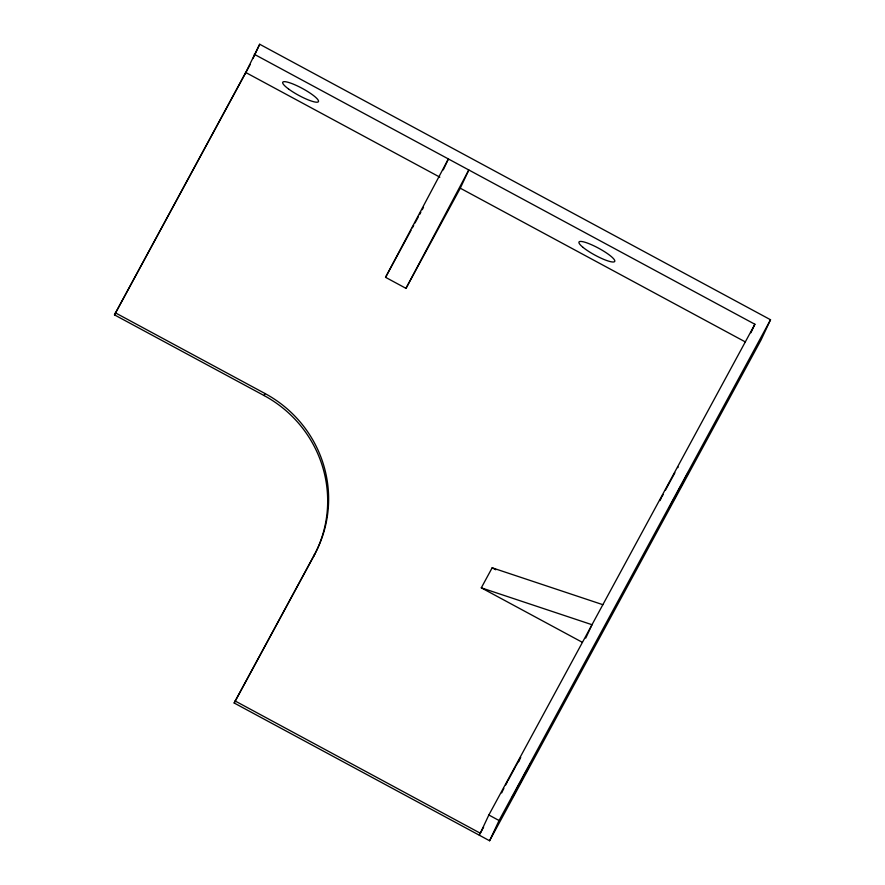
<?xml version="1.0" encoding="UTF-8"?>
<svg xmlns="http://www.w3.org/2000/svg" width="885" height="885" viewBox="0 0 885 885"><rect width="100%" height="100%" fill="white"/><g stroke="black" fill="none" stroke-linecap="round" stroke-linejoin="round"><path stroke-width="1.33" d="M520.745 757.516L520.303 758.091M678.198 467.081L677.755 467.656M244.78 74.506L259.692 44.25L770.525 319.75L761.045 339.995L489.582 840.75L234.16 703L313.666 556.333A120.216 117.959 25.1 0 0 264.095 395.562L114.475 314.872L245.72 72.481L439.845 177.166M252.999 58.532L259.692 44.25M264.095 395.562L265.046 393.537L115.415 312.848M443.252 169.887L448.374 158.957L385.55 277.326L405.983 288.344L460.277 188.195L468.807 169.975L405.983 288.344M234.16 703L314.617 554.309A120.216 117.959 25.1 0 0 265.046 393.537M313.666 556.333L314.617 554.309M479.36 835.241L488.841 814.996L754.883 324.253L254.261 54.262M489.582 840.75L499.063 820.517L770.525 319.75M585.748 638.074L591.999 624.71L481.296 587.828L492.16 567.794L602.862 604.687M750.9 332.76L754.883 324.253M502.503 791.057L503.853 788.458M518.643 761.642L519.993 759.031M659.956 500.611L661.305 498.012M661.925 496.839L663.153 494.494M505.7 784.929L507.382 781.787M507.935 780.736L515.313 767.085M665.387 490.301L674.89 472.778M114.475 314.872L250.212 64.483M385.55 277.326L411.06 230.266M412.366 227.854L413.682 225.432M414.988 223.02L418.262 216.991M419.567 214.579L420.873 212.168M422.178 209.745L423.495 207.333M483.597 827.154L480.312 833.216L235.111 700.975M515.844 766.122L519.141 760.149M501.64 792.894L502.193 791.998M460.277 188.195L745.137 341.82M492.16 567.794L495.81 569.763M481.296 587.828L582.253 642.267M488.841 814.996L499.063 820.517M511.873 798.038L530.989 762.66L511.873 798.038M669.314 507.581L688.419 472.214L669.314 507.581M288.499 88.943A20.311 3.905 28.5 0 0 318.135 101.941A20.311 3.905 28.5 0 0 295.17 84.916A20.311 3.905 28.5 0 0 288.499 88.943M583.071 247.413A20.311 3.905 28.5 0 0 613.725 261.96A20.311 3.905 28.5 0 0 593.868 245.809A20.311 3.905 28.5 0 0 583.071 247.413"/></g></svg>
